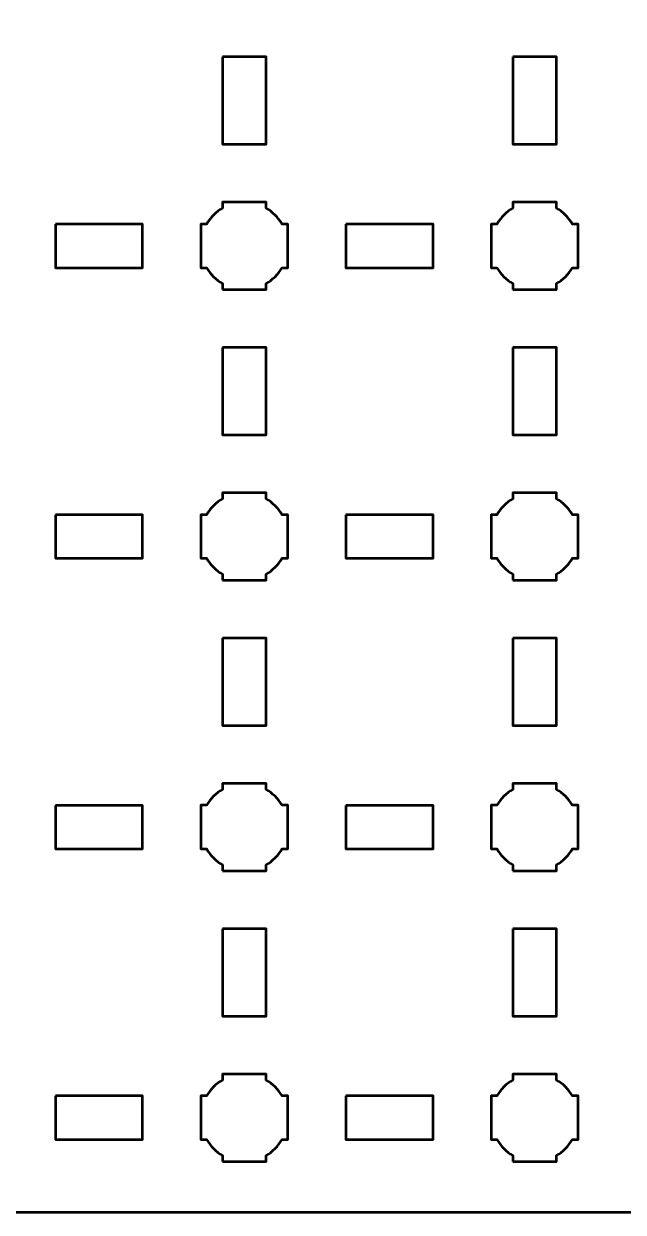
# Model space of a CAD drawing. Header units: centimetres. Extents: x -17.7 to 17.7, y -17.7 to 17.7.
# Drawn here: x -8.52 to -4.39, y -17.65 to -9.47 of the extents above; entities that cross this region are included whole.
import ezdxf

# ---------------------------------------------------------------- set-up
doc = ezdxf.new("R2010")
doc.units = ezdxf.units.CM
doc.header["$MEASUREMENT"] = 0
doc.layers.add('Layer 1', color=7, linetype='Continuous')

msp = doc.modelspace()

# ---------------------------------------------------------------- linework, layer by layer
at = {"layer": 'Layer 1', "lineweight": 53}
for points, knots in [([(-17.14996, 17.65006), (-17.14996, 17.65006), (17.14996, 17.65006), (17.14996, 17.65006), (17.14996, 17.65006), (17.42692, 17.65006), (17.65006, 17.42696), (17.65006, 17.14996), (17.65006, 17.14996), (17.65006, 17.14996), (17.65006, -17.14995), (17.65006, -17.14995), (17.65006, -17.14995), (17.65006, -17.42692), (17.42692, -17.65005), (17.14996, -17.65005), (17.14996, -17.65005), (17.14996, -17.65005), (-17.14996, -17.65005), (-17.14996, -17.65005), (-17.14996, -17.65005), (-17.42696, -17.65005), (-17.65005, -17.42692), (-17.65005, -17.14995), (-17.65005, -17.14995), (-17.65005, -17.14995), (-17.65005, 17.14996), (-17.65005, 17.14996), (-17.65005, 17.14996), (-17.65005, 17.42696), (-17.42696, 17.65006), (-17.14996, 17.65006)], [0, 0, 0, 0, 0.125, 0.125, 0.125, 0.125, 0.25, 0.25, 0.25, 0.25, 0.375, 0.375, 0.375, 0.375, 0.5, 0.5, 0.5, 0.5, 0.625, 0.625, 0.625, 0.625, 0.75, 0.75, 0.75, 0.75, 0.875, 0.875, 0.875, 0.875, 1, 1, 1, 1]), ([(-7.14994, -9.69999), (-7.14994, -9.69999), (-6.84994, -9.69999), (-6.84994, -9.69999), (-6.84994, -9.69999), (-6.84994, -9.69999), (-6.84994, -10.29999), (-6.84994, -10.29999), (-6.84994, -10.29999), (-6.84994, -10.29999), (-7.14994, -10.29999), (-7.14994, -10.29999), (-7.14994, -10.29999), (-7.14994, -10.29999), (-7.14994, -9.69999), (-7.14994, -9.69999)], [0, 0, 0, 0, 0.25, 0.25, 0.25, 0.25, 0.5, 0.5, 0.5, 0.5, 0.75, 0.75, 0.75, 0.75, 1, 1, 1, 1]), ([(-5.15001, -9.69999), (-5.15001, -9.69999), (-4.85001, -9.69999), (-4.85001, -9.69999), (-4.85001, -9.69999), (-4.85001, -9.69999), (-4.85001, -10.29999), (-4.85001, -10.29999), (-4.85001, -10.29999), (-4.85001, -10.29999), (-5.15001, -10.29999), (-5.15001, -10.29999), (-5.15001, -10.29999), (-5.15001, -10.29999), (-5.15001, -9.69999), (-5.15001, -9.69999)], [0, 0, 0, 0, 0.25, 0.25, 0.25, 0.25, 0.5, 0.5, 0.5, 0.5, 0.75, 0.75, 0.75, 0.75, 1, 1, 1, 1]), ([(-7.15008, -11.29991), (-7.15008, -11.29991), (-7.15008, -11.2598), (-7.15008, -11.2598), (-7.15008, -11.2598), (-7.19555, -11.23348), (-7.23348, -11.19545), (-7.25994, -11.14998), (-7.25994, -11.14998), (-7.25994, -11.14998), (-7.30001, -11.14998), (-7.30001, -11.14998), (-7.30001, -11.14998), (-7.30001, -11.14998), (-7.30001, -10.9999), (-7.30001, -10.9999), (-7.30001, -10.9999), (-7.30001, -10.9999), (-7.30001, -10.84997), (-7.30001, -10.84997), (-7.30001, -10.84997), (-7.30001, -10.84997), (-7.25994, -10.84997), (-7.25994, -10.84997), (-7.25994, -10.84997), (-7.23348, -10.80436), (-7.19555, -10.76647), (-7.15008, -10.74015), (-7.15008, -10.74015), (-7.15008, -10.74015), (-7.15008, -10.6999), (-7.15008, -10.6999), (-7.15008, -10.6999), (-7.15008, -10.6999), (-7.00001, -10.6999), (-7.00001, -10.6999), (-7.00001, -10.6999), (-7.00001, -10.6999), (-6.85008, -10.6999), (-6.85008, -10.6999), (-6.85008, -10.6999), (-6.85008, -10.6999), (-6.85008, -10.74015), (-6.85008, -10.74015), (-6.85008, -10.74015), (-6.8045, -10.76647), (-6.76658, -10.80436), (-6.74012, -10.84997), (-6.74012, -10.84997), (-6.74012, -10.84997), (-6.70004, -10.84997), (-6.70004, -10.84997), (-6.70004, -10.84997), (-6.70004, -10.84997), (-6.70004, -10.9999), (-6.70004, -10.9999), (-6.70004, -10.9999), (-6.70004, -10.9999), (-6.70004, -11.14998), (-6.70004, -11.14998), (-6.70004, -11.14998), (-6.70004, -11.14998), (-6.74012, -11.14998), (-6.74012, -11.14998), (-6.74012, -11.14998), (-6.76658, -11.19545), (-6.8045, -11.23348), (-6.85008, -11.2598), (-6.85008, -11.2598), (-6.85008, -11.2598), (-6.85008, -11.29991), (-6.85008, -11.29991), (-6.85008, -11.29991), (-6.85008, -11.29991), (-7.00001, -11.29991), (-7.00001, -11.29991), (-7.00001, -11.29991), (-7.00001, -11.29991), (-7.15008, -11.29991), (-7.15008, -11.29991)], [0, 0, 0, 0, 0.05, 0.05, 0.05, 0.05, 0.1, 0.1, 0.1, 0.1, 0.15, 0.15, 0.15, 0.15, 0.2, 0.2, 0.2, 0.2, 0.25, 0.25, 0.25, 0.25, 0.3, 0.3, 0.3, 0.3, 0.35, 0.35, 0.35, 0.35, 0.4, 0.4, 0.4, 0.4, 0.45, 0.45, 0.45, 0.45, 0.5, 0.5, 0.5, 0.5, 0.55, 0.55, 0.55, 0.55, 0.6, 0.6, 0.6, 0.6, 0.65, 0.65, 0.65, 0.65, 0.7, 0.7, 0.7, 0.7, 0.75, 0.75, 0.75, 0.75, 0.8, 0.8, 0.8, 0.8, 0.85, 0.85, 0.85, 0.85, 0.9, 0.9, 0.9, 0.9, 0.95, 0.95, 0.95, 0.95, 1, 1, 1, 1]), ([(-5.15001, -11.29991), (-5.15001, -11.29991), (-5.15001, -11.2598), (-5.15001, -11.2598), (-5.15001, -11.2598), (-5.19562, -11.23348), (-5.23351, -11.19545), (-5.25983, -11.14998), (-5.25983, -11.14998), (-5.25983, -11.14998), (-5.30008, -11.14998), (-5.30008, -11.14998), (-5.30008, -11.14998), (-5.30008, -11.14998), (-5.30008, -10.9999), (-5.30008, -10.9999), (-5.30008, -10.9999), (-5.30008, -10.9999), (-5.30008, -10.84997), (-5.30008, -10.84997), (-5.30008, -10.84997), (-5.30008, -10.84997), (-5.25983, -10.84997), (-5.25983, -10.84997), (-5.25983, -10.84997), (-5.23351, -10.80436), (-5.19562, -10.76647), (-5.15001, -10.74015), (-5.15001, -10.74015), (-5.15001, -10.74015), (-5.15001, -10.6999), (-5.15001, -10.6999), (-5.15001, -10.6999), (-5.15001, -10.6999), (-5.00008, -10.6999), (-5.00008, -10.6999), (-5.00008, -10.6999), (-5.00008, -10.6999), (-4.85001, -10.6999), (-4.85001, -10.6999), (-4.85001, -10.6999), (-4.85001, -10.6999), (-4.85001, -10.74015), (-4.85001, -10.74015), (-4.85001, -10.74015), (-4.80453, -10.76647), (-4.7665, -10.80436), (-4.74019, -10.84997), (-4.74019, -10.84997), (-4.74019, -10.84997), (-4.70007, -10.84997), (-4.70007, -10.84997), (-4.70007, -10.84997), (-4.70007, -10.84997), (-4.70007, -10.9999), (-4.70007, -10.9999), (-4.70007, -10.9999), (-4.70007, -10.9999), (-4.70007, -11.14998), (-4.70007, -11.14998), (-4.70007, -11.14998), (-4.70007, -11.14998), (-4.74019, -11.14998), (-4.74019, -11.14998), (-4.74019, -11.14998), (-4.7665, -11.19545), (-4.80453, -11.23348), (-4.85001, -11.2598), (-4.85001, -11.2598), (-4.85001, -11.2598), (-4.85001, -11.29991), (-4.85001, -11.29991), (-4.85001, -11.29991), (-4.85001, -11.29991), (-5.00008, -11.29991), (-5.00008, -11.29991), (-5.00008, -11.29991), (-5.00008, -11.29991), (-5.15001, -11.29991), (-5.15001, -11.29991)], [0, 0, 0, 0, 0.05, 0.05, 0.05, 0.05, 0.1, 0.1, 0.1, 0.1, 0.15, 0.15, 0.15, 0.15, 0.2, 0.2, 0.2, 0.2, 0.25, 0.25, 0.25, 0.25, 0.3, 0.3, 0.3, 0.3, 0.35, 0.35, 0.35, 0.35, 0.4, 0.4, 0.4, 0.4, 0.45, 0.45, 0.45, 0.45, 0.5, 0.5, 0.5, 0.5, 0.55, 0.55, 0.55, 0.55, 0.6, 0.6, 0.6, 0.6, 0.65, 0.65, 0.65, 0.65, 0.7, 0.7, 0.7, 0.7, 0.75, 0.75, 0.75, 0.75, 0.8, 0.8, 0.8, 0.8, 0.85, 0.85, 0.85, 0.85, 0.9, 0.9, 0.9, 0.9, 0.95, 0.95, 0.95, 0.95, 1, 1, 1, 1]), ([(-8.30007, -10.84997), (-8.30007, -10.84997), (-7.70006, -10.84997), (-7.70006, -10.84997), (-7.70006, -10.84997), (-7.70006, -10.84997), (-7.70006, -11.14998), (-7.70006, -11.14998), (-7.70006, -11.14998), (-7.70006, -11.14998), (-8.30007, -11.14998), (-8.30007, -11.14998), (-8.30007, -11.14998), (-8.30007, -11.14998), (-8.30007, -10.84997), (-8.30007, -10.84997)], [0, 0, 0, 0, 0.25, 0.25, 0.25, 0.25, 0.5, 0.5, 0.5, 0.5, 0.75, 0.75, 0.75, 0.75, 1, 1, 1, 1]), ([(-6.29999, -10.84997), (-6.29999, -10.84997), (-5.69999, -10.84997), (-5.69999, -10.84997), (-5.69999, -10.84997), (-5.69999, -10.84997), (-5.69999, -11.14998), (-5.69999, -11.14998), (-5.69999, -11.14998), (-5.69999, -11.14998), (-6.29999, -11.14998), (-6.29999, -11.14998), (-6.29999, -11.14998), (-6.29999, -11.14998), (-6.29999, -10.84997), (-6.29999, -10.84997)], [0, 0, 0, 0, 0.25, 0.25, 0.25, 0.25, 0.5, 0.5, 0.5, 0.5, 0.75, 0.75, 0.75, 0.75, 1, 1, 1, 1]), ([(-7.14994, -11.69996), (-7.14994, -11.69996), (-6.84994, -11.69996), (-6.84994, -11.69996), (-6.84994, -11.69996), (-6.84994, -11.69996), (-6.84994, -12.29996), (-6.84994, -12.29996), (-6.84994, -12.29996), (-6.84994, -12.29996), (-7.14994, -12.29996), (-7.14994, -12.29996), (-7.14994, -12.29996), (-7.14994, -12.29996), (-7.14994, -11.69996), (-7.14994, -11.69996)], [0, 0, 0, 0, 0.25, 0.25, 0.25, 0.25, 0.5, 0.5, 0.5, 0.5, 0.75, 0.75, 0.75, 0.75, 1, 1, 1, 1]), ([(-5.15001, -11.69996), (-5.15001, -11.69996), (-4.85001, -11.69996), (-4.85001, -11.69996), (-4.85001, -11.69996), (-4.85001, -11.69996), (-4.85001, -12.29996), (-4.85001, -12.29996), (-4.85001, -12.29996), (-4.85001, -12.29996), (-5.15001, -12.29996), (-5.15001, -12.29996), (-5.15001, -12.29996), (-5.15001, -12.29996), (-5.15001, -11.69996), (-5.15001, -11.69996)], [0, 0, 0, 0, 0.25, 0.25, 0.25, 0.25, 0.5, 0.5, 0.5, 0.5, 0.75, 0.75, 0.75, 0.75, 1, 1, 1, 1]), ([(-7.15008, -13.29998), (-7.15008, -13.29998), (-7.15008, -13.25973), (-7.15008, -13.25973), (-7.15008, -13.25973), (-7.19555, -13.23341), (-7.23348, -13.19538), (-7.25994, -13.14991), (-7.25994, -13.14991), (-7.25994, -13.14991), (-7.30001, -13.14991), (-7.30001, -13.14991), (-7.30001, -13.14991), (-7.30001, -13.14991), (-7.30001, -12.99998), (-7.30001, -12.99998), (-7.30001, -12.99998), (-7.30001, -12.99998), (-7.30001, -12.84991), (-7.30001, -12.84991), (-7.30001, -12.84991), (-7.30001, -12.84991), (-7.25994, -12.84991), (-7.25994, -12.84991), (-7.25994, -12.84991), (-7.23348, -12.80443), (-7.19555, -12.7664), (-7.15008, -12.74009), (-7.15008, -12.74009), (-7.15008, -12.74009), (-7.15008, -12.69998), (-7.15008, -12.69998), (-7.15008, -12.69998), (-7.15008, -12.69998), (-7.00001, -12.69998), (-7.00001, -12.69998), (-7.00001, -12.69998), (-7.00001, -12.69998), (-6.85008, -12.69998), (-6.85008, -12.69998), (-6.85008, -12.69998), (-6.85008, -12.69998), (-6.85008, -12.74009), (-6.85008, -12.74009), (-6.85008, -12.74009), (-6.8045, -12.7664), (-6.76658, -12.80443), (-6.74012, -12.84991), (-6.74012, -12.84991), (-6.74012, -12.84991), (-6.70004, -12.84991), (-6.70004, -12.84991), (-6.70004, -12.84991), (-6.70004, -12.84991), (-6.70004, -12.99998), (-6.70004, -12.99998), (-6.70004, -12.99998), (-6.70004, -12.99998), (-6.70004, -13.14991), (-6.70004, -13.14991), (-6.70004, -13.14991), (-6.70004, -13.14991), (-6.74012, -13.14991), (-6.74012, -13.14991), (-6.74012, -13.14991), (-6.76658, -13.19538), (-6.8045, -13.23341), (-6.85008, -13.25973), (-6.85008, -13.25973), (-6.85008, -13.25973), (-6.85008, -13.29998), (-6.85008, -13.29998), (-6.85008, -13.29998), (-6.85008, -13.29998), (-7.00001, -13.29998), (-7.00001, -13.29998), (-7.00001, -13.29998), (-7.00001, -13.29998), (-7.15008, -13.29998), (-7.15008, -13.29998)], [0, 0, 0, 0, 0.05, 0.05, 0.05, 0.05, 0.1, 0.1, 0.1, 0.1, 0.15, 0.15, 0.15, 0.15, 0.2, 0.2, 0.2, 0.2, 0.25, 0.25, 0.25, 0.25, 0.3, 0.3, 0.3, 0.3, 0.35, 0.35, 0.35, 0.35, 0.4, 0.4, 0.4, 0.4, 0.45, 0.45, 0.45, 0.45, 0.5, 0.5, 0.5, 0.5, 0.55, 0.55, 0.55, 0.55, 0.6, 0.6, 0.6, 0.6, 0.65, 0.65, 0.65, 0.65, 0.7, 0.7, 0.7, 0.7, 0.75, 0.75, 0.75, 0.75, 0.8, 0.8, 0.8, 0.8, 0.85, 0.85, 0.85, 0.85, 0.9, 0.9, 0.9, 0.9, 0.95, 0.95, 0.95, 0.95, 1, 1, 1, 1]), ([(-5.15001, -13.29998), (-5.15001, -13.29998), (-5.15001, -13.25973), (-5.15001, -13.25973), (-5.15001, -13.25973), (-5.19562, -13.23341), (-5.23351, -13.19538), (-5.25983, -13.14991), (-5.25983, -13.14991), (-5.25983, -13.14991), (-5.30008, -13.14991), (-5.30008, -13.14991), (-5.30008, -13.14991), (-5.30008, -13.14991), (-5.30008, -12.99998), (-5.30008, -12.99998), (-5.30008, -12.99998), (-5.30008, -12.99998), (-5.30008, -12.84991), (-5.30008, -12.84991), (-5.30008, -12.84991), (-5.30008, -12.84991), (-5.25983, -12.84991), (-5.25983, -12.84991), (-5.25983, -12.84991), (-5.23351, -12.80443), (-5.19562, -12.7664), (-5.15001, -12.74009), (-5.15001, -12.74009), (-5.15001, -12.74009), (-5.15001, -12.69998), (-5.15001, -12.69998), (-5.15001, -12.69998), (-5.15001, -12.69998), (-5.00008, -12.69998), (-5.00008, -12.69998), (-5.00008, -12.69998), (-5.00008, -12.69998), (-4.85001, -12.69998), (-4.85001, -12.69998), (-4.85001, -12.69998), (-4.85001, -12.69998), (-4.85001, -12.74009), (-4.85001, -12.74009), (-4.85001, -12.74009), (-4.80453, -12.7664), (-4.7665, -12.80443), (-4.74019, -12.84991), (-4.74019, -12.84991), (-4.74019, -12.84991), (-4.70007, -12.84991), (-4.70007, -12.84991), (-4.70007, -12.84991), (-4.70007, -12.84991), (-4.70007, -12.99998), (-4.70007, -12.99998), (-4.70007, -12.99998), (-4.70007, -12.99998), (-4.70007, -13.14991), (-4.70007, -13.14991), (-4.70007, -13.14991), (-4.70007, -13.14991), (-4.74019, -13.14991), (-4.74019, -13.14991), (-4.74019, -13.14991), (-4.7665, -13.19538), (-4.80453, -13.23341), (-4.85001, -13.25973), (-4.85001, -13.25973), (-4.85001, -13.25973), (-4.85001, -13.29998), (-4.85001, -13.29998), (-4.85001, -13.29998), (-4.85001, -13.29998), (-5.00008, -13.29998), (-5.00008, -13.29998), (-5.00008, -13.29998), (-5.00008, -13.29998), (-5.15001, -13.29998), (-5.15001, -13.29998)], [0, 0, 0, 0, 0.05, 0.05, 0.05, 0.05, 0.1, 0.1, 0.1, 0.1, 0.15, 0.15, 0.15, 0.15, 0.2, 0.2, 0.2, 0.2, 0.25, 0.25, 0.25, 0.25, 0.3, 0.3, 0.3, 0.3, 0.35, 0.35, 0.35, 0.35, 0.4, 0.4, 0.4, 0.4, 0.45, 0.45, 0.45, 0.45, 0.5, 0.5, 0.5, 0.5, 0.55, 0.55, 0.55, 0.55, 0.6, 0.6, 0.6, 0.6, 0.65, 0.65, 0.65, 0.65, 0.7, 0.7, 0.7, 0.7, 0.75, 0.75, 0.75, 0.75, 0.8, 0.8, 0.8, 0.8, 0.85, 0.85, 0.85, 0.85, 0.9, 0.9, 0.9, 0.9, 0.95, 0.95, 0.95, 0.95, 1, 1, 1, 1]), ([(-8.30007, -12.84991), (-8.30007, -12.84991), (-7.70006, -12.84991), (-7.70006, -12.84991), (-7.70006, -12.84991), (-7.70006, -12.84991), (-7.70006, -13.14991), (-7.70006, -13.14991), (-7.70006, -13.14991), (-7.70006, -13.14991), (-8.30007, -13.14991), (-8.30007, -13.14991), (-8.30007, -13.14991), (-8.30007, -13.14991), (-8.30007, -12.84991), (-8.30007, -12.84991)], [0, 0, 0, 0, 0.25, 0.25, 0.25, 0.25, 0.5, 0.5, 0.5, 0.5, 0.75, 0.75, 0.75, 0.75, 1, 1, 1, 1]), ([(-6.29999, -12.84991), (-6.29999, -12.84991), (-5.69999, -12.84991), (-5.69999, -12.84991), (-5.69999, -12.84991), (-5.69999, -12.84991), (-5.69999, -13.14991), (-5.69999, -13.14991), (-5.69999, -13.14991), (-5.69999, -13.14991), (-6.29999, -13.14991), (-6.29999, -13.14991), (-6.29999, -13.14991), (-6.29999, -13.14991), (-6.29999, -12.84991), (-6.29999, -12.84991)], [0, 0, 0, 0, 0.25, 0.25, 0.25, 0.25, 0.5, 0.5, 0.5, 0.5, 0.75, 0.75, 0.75, 0.75, 1, 1, 1, 1]), ([(-7.14994, -13.70003), (-7.14994, -13.70003), (-6.84994, -13.70003), (-6.84994, -13.70003), (-6.84994, -13.70003), (-6.84994, -13.70003), (-6.84994, -14.30003), (-6.84994, -14.30003), (-6.84994, -14.30003), (-6.84994, -14.30003), (-7.14994, -14.30003), (-7.14994, -14.30003), (-7.14994, -14.30003), (-7.14994, -14.30003), (-7.14994, -13.70003), (-7.14994, -13.70003)], [0, 0, 0, 0, 0.25, 0.25, 0.25, 0.25, 0.5, 0.5, 0.5, 0.5, 0.75, 0.75, 0.75, 0.75, 1, 1, 1, 1]), ([(-5.15001, -13.70003), (-5.15001, -13.70003), (-4.85001, -13.70003), (-4.85001, -13.70003), (-4.85001, -13.70003), (-4.85001, -13.70003), (-4.85001, -14.30003), (-4.85001, -14.30003), (-4.85001, -14.30003), (-4.85001, -14.30003), (-5.15001, -14.30003), (-5.15001, -14.30003), (-5.15001, -14.30003), (-5.15001, -14.30003), (-5.15001, -13.70003), (-5.15001, -13.70003)], [0, 0, 0, 0, 0.25, 0.25, 0.25, 0.25, 0.5, 0.5, 0.5, 0.5, 0.75, 0.75, 0.75, 0.75, 1, 1, 1, 1]), ([(-7.15008, -15.29995), (-7.15008, -15.29995), (-7.15008, -15.25984), (-7.15008, -15.25984), (-7.15008, -15.25984), (-7.19555, -15.23338), (-7.23348, -15.19549), (-7.25994, -15.14988), (-7.25994, -15.14988), (-7.25994, -15.14988), (-7.30001, -15.14988), (-7.30001, -15.14988), (-7.30001, -15.14988), (-7.30001, -15.14988), (-7.30001, -14.99995), (-7.30001, -14.99995), (-7.30001, -14.99995), (-7.30001, -14.99995), (-7.30001, -14.84987), (-7.30001, -14.84987), (-7.30001, -14.84987), (-7.30001, -14.84987), (-7.25994, -14.84987), (-7.25994, -14.84987), (-7.25994, -14.84987), (-7.23348, -14.8044), (-7.19555, -14.76637), (-7.15008, -14.74002), (-7.15008, -14.74002), (-7.15008, -14.74002), (-7.15008, -14.69994), (-7.15008, -14.69994), (-7.15008, -14.69994), (-7.15008, -14.69994), (-7.00001, -14.69994), (-7.00001, -14.69994), (-7.00001, -14.69994), (-7.00001, -14.69994), (-6.85008, -14.69994), (-6.85008, -14.69994), (-6.85008, -14.69994), (-6.85008, -14.69994), (-6.85008, -14.74002), (-6.85008, -14.74002), (-6.85008, -14.74002), (-6.8045, -14.76637), (-6.76658, -14.8044), (-6.74012, -14.84987), (-6.74012, -14.84987), (-6.74012, -14.84987), (-6.70004, -14.84987), (-6.70004, -14.84987), (-6.70004, -14.84987), (-6.70004, -14.84987), (-6.70004, -14.99995), (-6.70004, -14.99995), (-6.70004, -14.99995), (-6.70004, -14.99995), (-6.70004, -15.14988), (-6.70004, -15.14988), (-6.70004, -15.14988), (-6.70004, -15.14988), (-6.74012, -15.14988), (-6.74012, -15.14988), (-6.74012, -15.14988), (-6.76658, -15.19549), (-6.8045, -15.23338), (-6.85008, -15.25984), (-6.85008, -15.25984), (-6.85008, -15.25984), (-6.85008, -15.29995), (-6.85008, -15.29995), (-6.85008, -15.29995), (-6.85008, -15.29995), (-7.00001, -15.29995), (-7.00001, -15.29995), (-7.00001, -15.29995), (-7.00001, -15.29995), (-7.15008, -15.29995), (-7.15008, -15.29995)], [0, 0, 0, 0, 0.05, 0.05, 0.05, 0.05, 0.1, 0.1, 0.1, 0.1, 0.15, 0.15, 0.15, 0.15, 0.2, 0.2, 0.2, 0.2, 0.25, 0.25, 0.25, 0.25, 0.3, 0.3, 0.3, 0.3, 0.35, 0.35, 0.35, 0.35, 0.4, 0.4, 0.4, 0.4, 0.45, 0.45, 0.45, 0.45, 0.5, 0.5, 0.5, 0.5, 0.55, 0.55, 0.55, 0.55, 0.6, 0.6, 0.6, 0.6, 0.65, 0.65, 0.65, 0.65, 0.7, 0.7, 0.7, 0.7, 0.75, 0.75, 0.75, 0.75, 0.8, 0.8, 0.8, 0.8, 0.85, 0.85, 0.85, 0.85, 0.9, 0.9, 0.9, 0.9, 0.95, 0.95, 0.95, 0.95, 1, 1, 1, 1]), ([(-5.15001, -15.29995), (-5.15001, -15.29995), (-5.15001, -15.25984), (-5.15001, -15.25984), (-5.15001, -15.25984), (-5.19562, -15.23338), (-5.23351, -15.19549), (-5.25983, -15.14988), (-5.25983, -15.14988), (-5.25983, -15.14988), (-5.30008, -15.14988), (-5.30008, -15.14988), (-5.30008, -15.14988), (-5.30008, -15.14988), (-5.30008, -14.99995), (-5.30008, -14.99995), (-5.30008, -14.99995), (-5.30008, -14.99995), (-5.30008, -14.84987), (-5.30008, -14.84987), (-5.30008, -14.84987), (-5.30008, -14.84987), (-5.25983, -14.84987), (-5.25983, -14.84987), (-5.25983, -14.84987), (-5.23351, -14.8044), (-5.19562, -14.76637), (-5.15001, -14.74002), (-5.15001, -14.74002), (-5.15001, -14.74002), (-5.15001, -14.69994), (-5.15001, -14.69994), (-5.15001, -14.69994), (-5.15001, -14.69994), (-5.00008, -14.69994), (-5.00008, -14.69994), (-5.00008, -14.69994), (-5.00008, -14.69994), (-4.85001, -14.69994), (-4.85001, -14.69994), (-4.85001, -14.69994), (-4.85001, -14.69994), (-4.85001, -14.74002), (-4.85001, -14.74002), (-4.85001, -14.74002), (-4.80453, -14.76637), (-4.7665, -14.8044), (-4.74019, -14.84987), (-4.74019, -14.84987), (-4.74019, -14.84987), (-4.70007, -14.84987), (-4.70007, -14.84987), (-4.70007, -14.84987), (-4.70007, -14.84987), (-4.70007, -14.99995), (-4.70007, -14.99995), (-4.70007, -14.99995), (-4.70007, -14.99995), (-4.70007, -15.14988), (-4.70007, -15.14988), (-4.70007, -15.14988), (-4.70007, -15.14988), (-4.74019, -15.14988), (-4.74019, -15.14988), (-4.74019, -15.14988), (-4.7665, -15.19549), (-4.80453, -15.23338), (-4.85001, -15.25984), (-4.85001, -15.25984), (-4.85001, -15.25984), (-4.85001, -15.29995), (-4.85001, -15.29995), (-4.85001, -15.29995), (-4.85001, -15.29995), (-5.00008, -15.29995), (-5.00008, -15.29995), (-5.00008, -15.29995), (-5.00008, -15.29995), (-5.15001, -15.29995), (-5.15001, -15.29995)], [0, 0, 0, 0, 0.05, 0.05, 0.05, 0.05, 0.1, 0.1, 0.1, 0.1, 0.15, 0.15, 0.15, 0.15, 0.2, 0.2, 0.2, 0.2, 0.25, 0.25, 0.25, 0.25, 0.3, 0.3, 0.3, 0.3, 0.35, 0.35, 0.35, 0.35, 0.4, 0.4, 0.4, 0.4, 0.45, 0.45, 0.45, 0.45, 0.5, 0.5, 0.5, 0.5, 0.55, 0.55, 0.55, 0.55, 0.6, 0.6, 0.6, 0.6, 0.65, 0.65, 0.65, 0.65, 0.7, 0.7, 0.7, 0.7, 0.75, 0.75, 0.75, 0.75, 0.8, 0.8, 0.8, 0.8, 0.85, 0.85, 0.85, 0.85, 0.9, 0.9, 0.9, 0.9, 0.95, 0.95, 0.95, 0.95, 1, 1, 1, 1]), ([(-8.30007, -14.85001), (-8.30007, -14.85001), (-7.70006, -14.85001), (-7.70006, -14.85001), (-7.70006, -14.85001), (-7.70006, -14.85001), (-7.70006, -15.15002), (-7.70006, -15.15002), (-7.70006, -15.15002), (-7.70006, -15.15002), (-8.30007, -15.15002), (-8.30007, -15.15002), (-8.30007, -15.15002), (-8.30007, -15.15002), (-8.30007, -14.85001), (-8.30007, -14.85001)], [0, 0, 0, 0, 0.25, 0.25, 0.25, 0.25, 0.5, 0.5, 0.5, 0.5, 0.75, 0.75, 0.75, 0.75, 1, 1, 1, 1]), ([(-6.29999, -14.85001), (-6.29999, -14.85001), (-5.69999, -14.85001), (-5.69999, -14.85001), (-5.69999, -14.85001), (-5.69999, -14.85001), (-5.69999, -15.15002), (-5.69999, -15.15002), (-5.69999, -15.15002), (-5.69999, -15.15002), (-6.29999, -15.15002), (-6.29999, -15.15002), (-6.29999, -15.15002), (-6.29999, -15.15002), (-6.29999, -14.85001), (-6.29999, -14.85001)], [0, 0, 0, 0, 0.25, 0.25, 0.25, 0.25, 0.5, 0.5, 0.5, 0.5, 0.75, 0.75, 0.75, 0.75, 1, 1, 1, 1]), ([(-7.14994, -15.69996), (-7.14994, -15.69996), (-6.84994, -15.69996), (-6.84994, -15.69996), (-6.84994, -15.69996), (-6.84994, -15.69996), (-6.84994, -16.29997), (-6.84994, -16.29997), (-6.84994, -16.29997), (-6.84994, -16.29997), (-7.14994, -16.29997), (-7.14994, -16.29997), (-7.14994, -16.29997), (-7.14994, -16.29997), (-7.14994, -15.69996), (-7.14994, -15.69996)], [0, 0, 0, 0, 0.25, 0.25, 0.25, 0.25, 0.5, 0.5, 0.5, 0.5, 0.75, 0.75, 0.75, 0.75, 1, 1, 1, 1]), ([(-5.15001, -15.69996), (-5.15001, -15.69996), (-4.85001, -15.69996), (-4.85001, -15.69996), (-4.85001, -15.69996), (-4.85001, -15.69996), (-4.85001, -16.29997), (-4.85001, -16.29997), (-4.85001, -16.29997), (-4.85001, -16.29997), (-5.15001, -16.29997), (-5.15001, -16.29997), (-5.15001, -16.29997), (-5.15001, -16.29997), (-5.15001, -15.69996), (-5.15001, -15.69996)], [0, 0, 0, 0, 0.25, 0.25, 0.25, 0.25, 0.5, 0.5, 0.5, 0.5, 0.75, 0.75, 0.75, 0.75, 1, 1, 1, 1]), ([(-7.15008, -17.29988), (-7.15008, -17.29988), (-7.15008, -17.25977), (-7.15008, -17.25977), (-7.15008, -17.25977), (-7.19555, -17.23345), (-7.23348, -17.19542), (-7.25994, -17.14995), (-7.25994, -17.14995), (-7.25994, -17.14995), (-7.30001, -17.14995), (-7.30001, -17.14995), (-7.30001, -17.14995), (-7.30001, -17.14995), (-7.30001, -16.99988), (-7.30001, -16.99988), (-7.30001, -16.99988), (-7.30001, -16.99988), (-7.30001, -16.84995), (-7.30001, -16.84995), (-7.30001, -16.84995), (-7.30001, -16.84995), (-7.25994, -16.84995), (-7.25994, -16.84995), (-7.25994, -16.84995), (-7.23348, -16.80433), (-7.19555, -16.76644), (-7.15008, -16.74013), (-7.15008, -16.74013), (-7.15008, -16.74013), (-7.15008, -16.69988), (-7.15008, -16.69988), (-7.15008, -16.69988), (-7.15008, -16.69988), (-7.00001, -16.69988), (-7.00001, -16.69988), (-7.00001, -16.69988), (-7.00001, -16.69988), (-6.85008, -16.69988), (-6.85008, -16.69988), (-6.85008, -16.69988), (-6.85008, -16.69988), (-6.85008, -16.74013), (-6.85008, -16.74013), (-6.85008, -16.74013), (-6.8045, -16.76644), (-6.76658, -16.80433), (-6.74012, -16.84995), (-6.74012, -16.84995), (-6.74012, -16.84995), (-6.70004, -16.84995), (-6.70004, -16.84995), (-6.70004, -16.84995), (-6.70004, -16.84995), (-6.70004, -16.99988), (-6.70004, -16.99988), (-6.70004, -16.99988), (-6.70004, -16.99988), (-6.70004, -17.14995), (-6.70004, -17.14995), (-6.70004, -17.14995), (-6.70004, -17.14995), (-6.74012, -17.14995), (-6.74012, -17.14995), (-6.74012, -17.14995), (-6.76658, -17.19542), (-6.8045, -17.23345), (-6.85008, -17.25977), (-6.85008, -17.25977), (-6.85008, -17.25977), (-6.85008, -17.29988), (-6.85008, -17.29988), (-6.85008, -17.29988), (-6.85008, -17.29988), (-7.00001, -17.29988), (-7.00001, -17.29988), (-7.00001, -17.29988), (-7.00001, -17.29988), (-7.15008, -17.29988), (-7.15008, -17.29988)], [0, 0, 0, 0, 0.05, 0.05, 0.05, 0.05, 0.1, 0.1, 0.1, 0.1, 0.15, 0.15, 0.15, 0.15, 0.2, 0.2, 0.2, 0.2, 0.25, 0.25, 0.25, 0.25, 0.3, 0.3, 0.3, 0.3, 0.35, 0.35, 0.35, 0.35, 0.4, 0.4, 0.4, 0.4, 0.45, 0.45, 0.45, 0.45, 0.5, 0.5, 0.5, 0.5, 0.55, 0.55, 0.55, 0.55, 0.6, 0.6, 0.6, 0.6, 0.65, 0.65, 0.65, 0.65, 0.7, 0.7, 0.7, 0.7, 0.75, 0.75, 0.75, 0.75, 0.8, 0.8, 0.8, 0.8, 0.85, 0.85, 0.85, 0.85, 0.9, 0.9, 0.9, 0.9, 0.95, 0.95, 0.95, 0.95, 1, 1, 1, 1]), ([(-5.15001, -17.29988), (-5.15001, -17.29988), (-5.15001, -17.25977), (-5.15001, -17.25977), (-5.15001, -17.25977), (-5.19562, -17.23345), (-5.23351, -17.19542), (-5.25983, -17.14995), (-5.25983, -17.14995), (-5.25983, -17.14995), (-5.30008, -17.14995), (-5.30008, -17.14995), (-5.30008, -17.14995), (-5.30008, -17.14995), (-5.30008, -16.99988), (-5.30008, -16.99988), (-5.30008, -16.99988), (-5.30008, -16.99988), (-5.30008, -16.84995), (-5.30008, -16.84995), (-5.30008, -16.84995), (-5.30008, -16.84995), (-5.25983, -16.84995), (-5.25983, -16.84995), (-5.25983, -16.84995), (-5.23351, -16.80433), (-5.19562, -16.76644), (-5.15001, -16.74013), (-5.15001, -16.74013), (-5.15001, -16.74013), (-5.15001, -16.69988), (-5.15001, -16.69988), (-5.15001, -16.69988), (-5.15001, -16.69988), (-5.00008, -16.69988), (-5.00008, -16.69988), (-5.00008, -16.69988), (-5.00008, -16.69988), (-4.85001, -16.69988), (-4.85001, -16.69988), (-4.85001, -16.69988), (-4.85001, -16.69988), (-4.85001, -16.74013), (-4.85001, -16.74013), (-4.85001, -16.74013), (-4.80453, -16.76644), (-4.7665, -16.80433), (-4.74019, -16.84995), (-4.74019, -16.84995), (-4.74019, -16.84995), (-4.70007, -16.84995), (-4.70007, -16.84995), (-4.70007, -16.84995), (-4.70007, -16.84995), (-4.70007, -16.99988), (-4.70007, -16.99988), (-4.70007, -16.99988), (-4.70007, -16.99988), (-4.70007, -17.14995), (-4.70007, -17.14995), (-4.70007, -17.14995), (-4.70007, -17.14995), (-4.74019, -17.14995), (-4.74019, -17.14995), (-4.74019, -17.14995), (-4.7665, -17.19542), (-4.80453, -17.23345), (-4.85001, -17.25977), (-4.85001, -17.25977), (-4.85001, -17.25977), (-4.85001, -17.29988), (-4.85001, -17.29988), (-4.85001, -17.29988), (-4.85001, -17.29988), (-5.00008, -17.29988), (-5.00008, -17.29988), (-5.00008, -17.29988), (-5.00008, -17.29988), (-5.15001, -17.29988), (-5.15001, -17.29988)], [0, 0, 0, 0, 0.05, 0.05, 0.05, 0.05, 0.1, 0.1, 0.1, 0.1, 0.15, 0.15, 0.15, 0.15, 0.2, 0.2, 0.2, 0.2, 0.25, 0.25, 0.25, 0.25, 0.3, 0.3, 0.3, 0.3, 0.35, 0.35, 0.35, 0.35, 0.4, 0.4, 0.4, 0.4, 0.45, 0.45, 0.45, 0.45, 0.5, 0.5, 0.5, 0.5, 0.55, 0.55, 0.55, 0.55, 0.6, 0.6, 0.6, 0.6, 0.65, 0.65, 0.65, 0.65, 0.7, 0.7, 0.7, 0.7, 0.75, 0.75, 0.75, 0.75, 0.8, 0.8, 0.8, 0.8, 0.85, 0.85, 0.85, 0.85, 0.9, 0.9, 0.9, 0.9, 0.95, 0.95, 0.95, 0.95, 1, 1, 1, 1]), ([(-8.30007, -16.84995), (-8.30007, -16.84995), (-7.70006, -16.84995), (-7.70006, -16.84995), (-7.70006, -16.84995), (-7.70006, -16.84995), (-7.70006, -17.14995), (-7.70006, -17.14995), (-7.70006, -17.14995), (-7.70006, -17.14995), (-8.30007, -17.14995), (-8.30007, -17.14995), (-8.30007, -17.14995), (-8.30007, -17.14995), (-8.30007, -16.84995), (-8.30007, -16.84995)], [0, 0, 0, 0, 0.25, 0.25, 0.25, 0.25, 0.5, 0.5, 0.5, 0.5, 0.75, 0.75, 0.75, 0.75, 1, 1, 1, 1]), ([(-6.29999, -16.84995), (-6.29999, -16.84995), (-5.69999, -16.84995), (-5.69999, -16.84995), (-5.69999, -16.84995), (-5.69999, -16.84995), (-5.69999, -17.14995), (-5.69999, -17.14995), (-5.69999, -17.14995), (-5.69999, -17.14995), (-6.29999, -17.14995), (-6.29999, -17.14995), (-6.29999, -17.14995), (-6.29999, -17.14995), (-6.29999, -16.84995), (-6.29999, -16.84995)], [0, 0, 0, 0, 0.25, 0.25, 0.25, 0.25, 0.5, 0.5, 0.5, 0.5, 0.75, 0.75, 0.75, 0.75, 1, 1, 1, 1])]:
    msp.add_open_spline(points, degree=3, knots=knots, dxfattribs=at)

doc.saveas('drawing.dxf')
